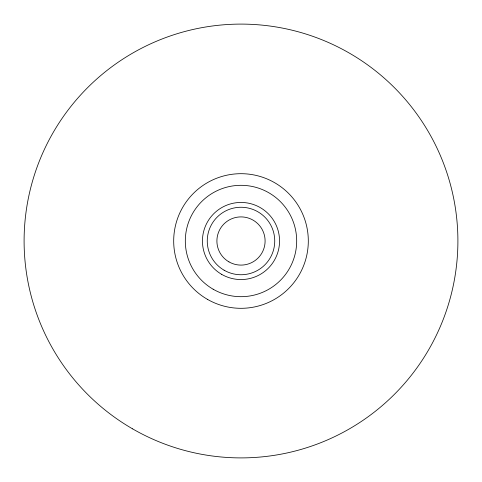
<?xml version="1.0" encoding="UTF-8"?>
<svg xmlns="http://www.w3.org/2000/svg" width="482" height="482" viewBox="0 0 482 482"><rect width="100%" height="100%" fill="white"/><g stroke="black" fill="none" stroke-linecap="round" stroke-linejoin="round"><path stroke-width="0.72" d="M132.55 428.841A216.9 216.9 0 0 0 457.9 241A216.9 216.9 0 0 0 132.55 53.159A216.9 216.9 0 0 0 132.55 428.841M228.95 261.871A24.1 24.1 0 0 0 265.1 241A24.1 24.1 0 0 0 228.95 220.129A24.1 24.1 0 0 0 228.95 261.871M224.13 270.221A33.74 33.74 0 0 0 274.74 241A33.74 33.74 0 0 0 224.13 211.779A33.74 33.74 0 0 0 224.13 270.221M207.344 299.292A67.311 67.311 0 0 0 308.311 241A67.311 67.311 0 0 0 207.344 182.708A67.311 67.311 0 0 0 207.344 299.292M213.158 289.224A55.683 55.683 0 0 0 296.683 241A55.683 55.683 0 0 0 213.158 192.776A55.683 55.683 0 0 0 213.158 289.224M221.726 274.391A38.554 38.554 0 0 0 279.554 241A38.554 38.554 0 0 0 221.726 207.609A38.554 38.554 0 0 0 221.726 274.391"/></g></svg>
